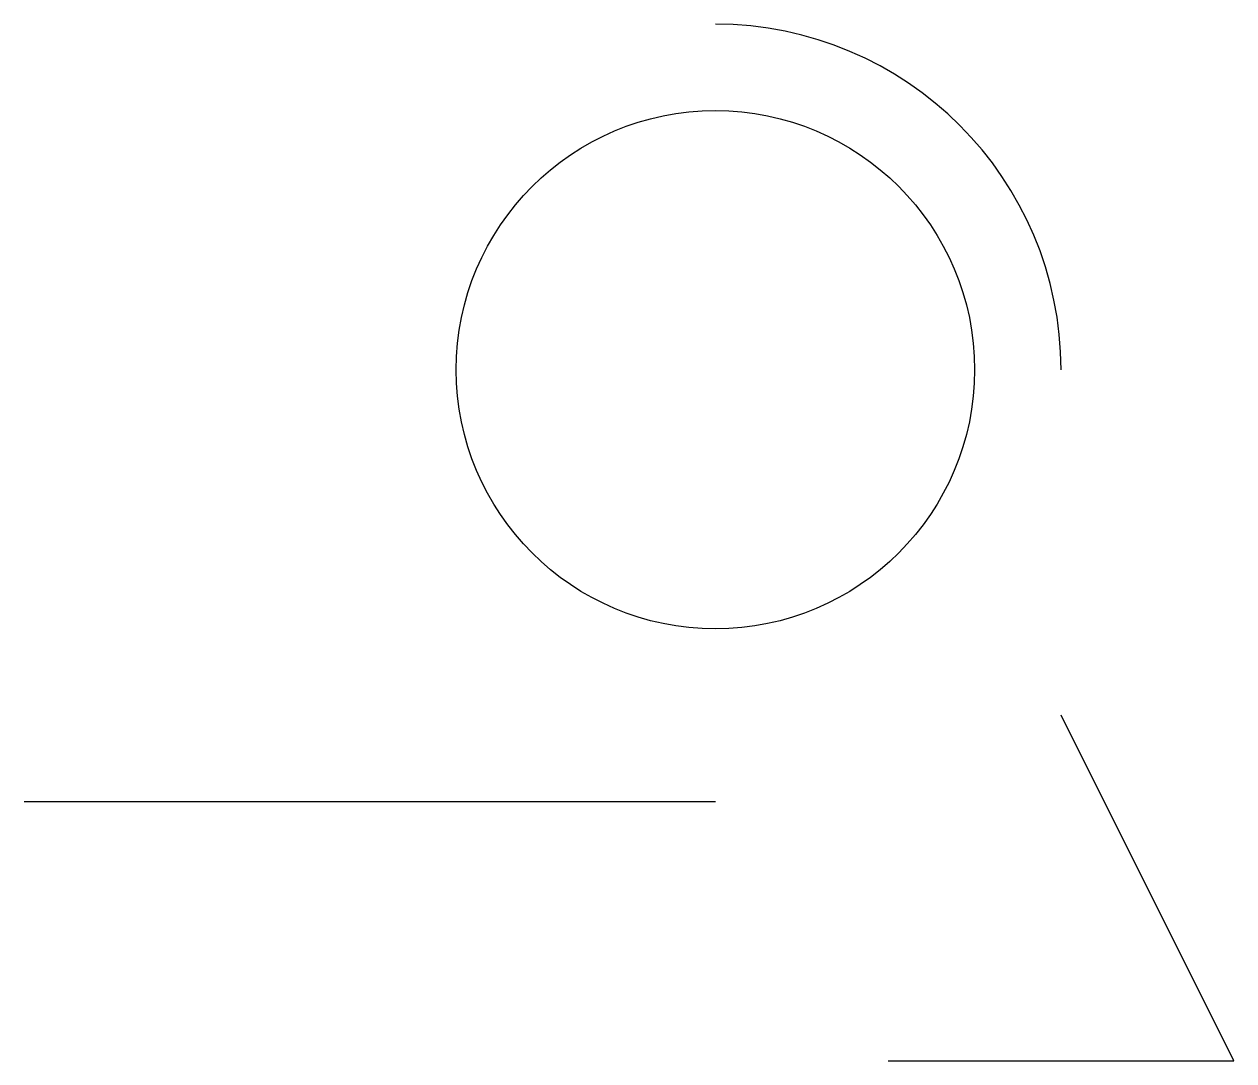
# Model space of a CAD drawing. Extents: x 10 to 80, y 10 to 70.
import ezdxf

# ---------------------------------------------------------------- set-up
doc = ezdxf.new("R2010")
doc.units = 0
doc.layers.get('0').update_dxf_attribs({"linetype": 'CONTINUOUS'})
doc.layers.add('FRANGIBLE', color=1, linetype='CONTINUOUS')

msp = doc.modelspace()

# ---------------------------------------------------------------- linework, layer by layer
msp.add_line((10, 25), (50, 25))
msp.add_circle((50, 50), 15)
msp.add_arc((50, 50), 20, 0, 90)
at = {"layer": 'FRANGIBLE'}
msp.add_lwpolyline([(60, 10), (80, 10), (70, 30)], dxfattribs=at)

doc.saveas('drawing.dxf')
